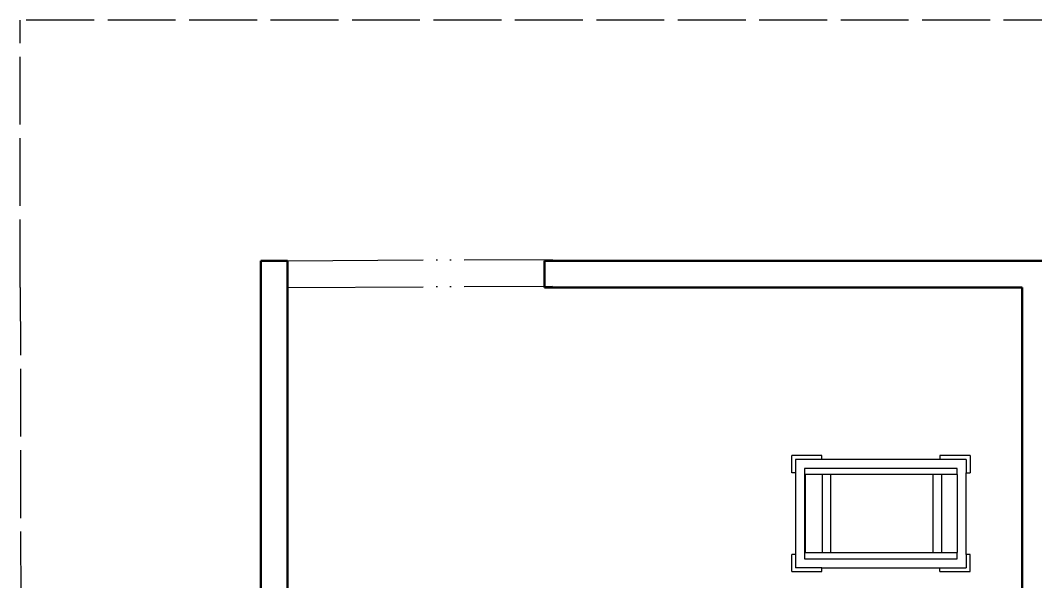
# Model space of a CAD drawing. Header units: millimetres. Extents: x 44692 to 174433, y -26273 to 14445.
# Drawn here: x 153990 to 157790, y -8048 to -5946 of the extents above; entities that cross this region are included whole.
import ezdxf

# ---------------------------------------------------------------- set-up
doc = ezdxf.new("R2010")
doc.units = ezdxf.units.MM
doc.header["$LTSCALE"] = 100
doc.linetypes.add('DASHEDX2', pattern=[3.048, 2.54, -0.508])
doc.linetypes.add('DIVIDEX2', pattern=[6.604, 5.08, -0.508, 0, -0.508, 0, -0.508])
for name, color, linetype in [('Area circulacion', 50, 'DASHEDX2'), ('Puertas', 43, 'DIVIDEX2'), ('Transporte semielaborado', 30, 'Continuous')]:
    doc.layers.add(name, color=color, linetype=linetype)
doc.layers.add('Paredes', color=7, linetype='Continuous', lineweight=50)

# ---------------------------------------------------------------- blocks, each defined once
blk = doc.blocks.new('Bakery Trolley pl')
at = {"layer": 'Transporte semielaborado'}
for p, q in [((0.1804, 0.6253), (0.2371, 0.6253)), ((0.1804, 0.6253), (0.1804, 0.526)), ((0.2371, 0.6127), (0.1929, 0.6127)), ((0.1929, 0.526), (0.1929, 0.6127)), ((0.2371, 0.6127), (0.2371, 0.6253)), ((0.5048, 0.6127), (0.2371, 0.6127)), ((0.5048, 0.6127), (0.5048, 0.6253)), ((0.5048, 0.6253), (0.5615, 0.6253)), ((0.5489, 0.6127), (0.5048, 0.6127)), ((0.5489, 0.526), (0.5489, 0.6127)), ((0.5615, 0.526), (0.5615, 0.6253)), ((0.2229, 0.5827), (0.2229, 0.0827)), ((0.2429, 0.5827), (0.2229, 0.5827)), ((0.2429, 0.5827), (0.2429, 0.5798)), ((0.4989, 0.5827), (0.2429, 0.5827)), ((0.2429, 0.5798), (0.4989, 0.5798)), ((0.2429, 0.5798), (0.2429, 0.5245)), ((0.5189, 0.5827), (0.4989, 0.5827)), ((0.4989, 0.5798), (0.4989, 0.5827)), ((0.4989, 0.5245), (0.4989, 0.5798)), ((0.5189, 0.0827), (0.5189, 0.5827)), ((0.1804, 0.526), (0.1929, 0.526)), ((0.1929, 0.526), (0.1929, 0.1394)), ((0.2429, 0.5245), (0.4989, 0.5245)), ((0.2429, 0.5245), (0.2429, 0.4967)), ((0.4989, 0.4967), (0.4989, 0.5245)), ((0.5489, 0.526), (0.5615, 0.526)), ((0.5489, 0.1394), (0.5489, 0.526)), ((0.2429, 0.4967), (0.4989, 0.4967)), ((0.2429, 0.4967), (0.2429, 0.1615)), ((0.4989, 0.1615), (0.4989, 0.4967)), ((0.1804, 0.1394), (0.1929, 0.1394)), ((0.1804, 0.1394), (0.1804, 0.0402)), ((0.1929, 0.1394), (0.1929, 0.0527)), ((0.2429, 0.1615), (0.4989, 0.1615)), ((0.2429, 0.1615), (0.2429, 0.1325)), ((0.4989, 0.1325), (0.4989, 0.1615)), ((0.5615, 0.1394), (0.5489, 0.1394)), ((0.5489, 0.0527), (0.5489, 0.1394)), ((0.5615, 0.0402), (0.5615, 0.1394)), ((0.2429, 0.1325), (0.4989, 0.1325)), ((0.2429, 0.1325), (0.2429, 0.0827)), ((0.4989, 0.0827), (0.4989, 0.1325)), ((0.2229, 0.0827), (0.2429, 0.0827)), ((0.4989, 0.0827), (0.2429, 0.0827)), ((0.4989, 0.0827), (0.5189, 0.0827)), ((0.1804, 0.0402), (0.2371, 0.0402)), ((0.2371, 0.0527), (0.1929, 0.0527)), ((0.2371, 0.0402), (0.2371, 0.0527)), ((0.2371, 0.0527), (0.5048, 0.0527)), ((0.5048, 0.0527), (0.5048, 0.0402)), ((0.5489, 0.0527), (0.5048, 0.0527)), ((0.5615, 0.0402), (0.5048, 0.0402))]:
    blk.add_line(p, q, dxfattribs=at)

msp = doc.modelspace()

# ---------------------------------------------------------------- linework, layer by layer
at = {"layer": 'Area circulacion'}
for p, q in [((161581.616, -5946.404), (153989.94, -5946.404)), ((153989.94, -6946.404), (153989.94, -5946.404)), ((153989.94, -6946.404), (153994, -9992.05))]:
    msp.add_line(p, q, dxfattribs=at)
at = {"layer": 'Paredes'}
for p, q in [((154989.94, -6846.404), (154889.94, -6846.404)), ((154889.94, -6846.404), (154889.94, -6946.404)), ((154989.94, -6846.404), (154989.94, -11396.404)), ((155951.154, -6946.404), (155951.154, -6846.404)), ((155951.154, -6846.404), (157839.936, -6846.404)), ((154889.94, -11396.404), (154889.94, -6946.404)), ((155951.154, -6946.404), (157739.936, -6946.385)), ((157739.939, -7086.045), (157739.936, -6946.385)), ((157739.94, -7986.045), (157739.939, -7086.045)), ((157739.94, -8493.89), (157739.94, -7986.045))]:
    msp.add_line(p, q, dxfattribs=at)
at = {"layer": 'Puertas'}
for p, q in [((154989.94, -6846.404), (155981.107, -6841.499)), ((154989.94, -6946.404), (155981.107, -6941.499))]:
    msp.add_line(p, q, dxfattribs=at)

# ---------------------------------------------------------------- block references
at = {"layer": 'Transporte semielaborado', "xscale": 1141.039974711085, "yscale": 1141.039974711085, "zscale": 1141.039974711085, "rotation": 89.99999999999999}
msp.add_blockref('Bakery Trolley pl', (157590.217, -8216.6), dxfattribs=at)

doc.saveas('drawing.dxf')
